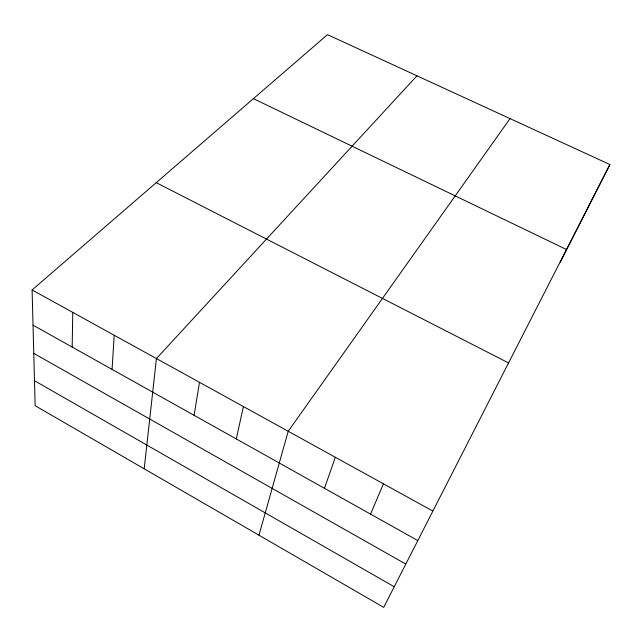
<?xml version="1.0" encoding="UTF-8"?>
<svg xmlns="http://www.w3.org/2000/svg" width="642" height="642" viewBox="0 0 642 642"><rect width="100%" height="100%" fill="white"/><g stroke="black" fill="none" stroke-linecap="round" stroke-linejoin="round"><path stroke-width="0.96" d="M72.185 347.057L72.755 312.389M112.069 369.383L114.188 335.252M144.193 468.796L156.423 358.557L416.963 75.804M194.101 415.318L199.493 382.319M236.288 438.935L243.414 406.555M258.975 535.195L288.218 431.272L510.029 118.61M324.467 488.305L335.333 457.264M370.562 514.114L383.435 483.811M609.9 164.545L383.707 607.356L35.141 405.712L32.1 289.959L327.476 34.644L609.9 164.545L560.249 262.225M253.421 98.659L566.421 249.473M156.239 182.657L508.376 362.834M32.1 289.959L432.556 510.912M33.023 325.133L417.597 540.452M33.769 353.365L405.664 564.013M34.483 380.714L394.164 586.716"/></g></svg>
